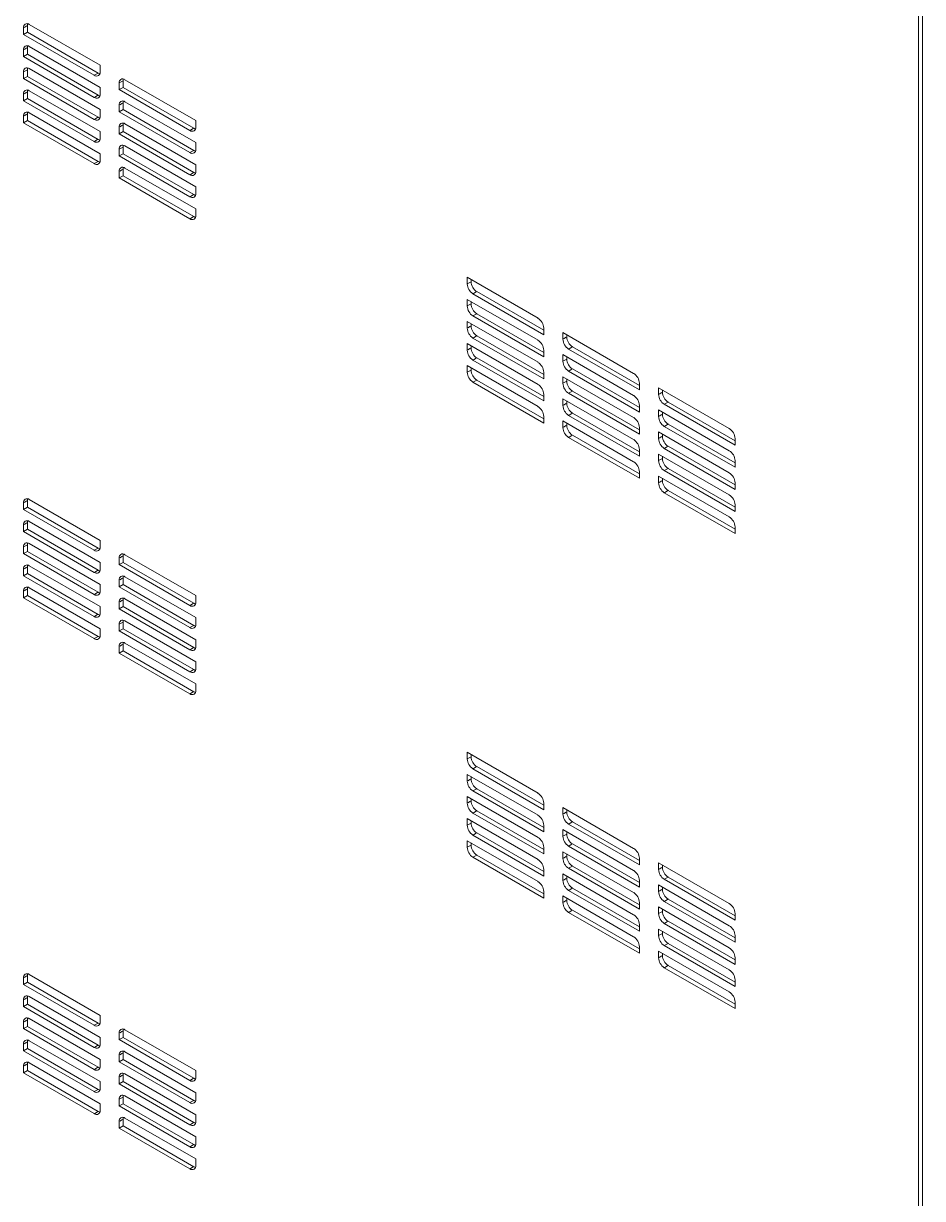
# Model space of a CAD drawing. Header units: millimetres. Extents: x 3075 to 6077, y 2718 to 5018.
# Drawn here: x 5745.1 to 6077.4, y 3960.4 to 4394.6 of the extents above; entities that cross this region are included whole.
import ezdxf

# ---------------------------------------------------------------- set-up
doc = ezdxf.new("R2010")
doc.units = ezdxf.units.MM

msp = doc.modelspace()

# ---------------------------------------------------------------- linework, layer by layer
at = {"color": 7, "linetype": 'Continuous', "lineweight": 15}
for p, q in [((6077.4, 4651.23), (6077.4, 3693.42)), ((6075.98, 4650.41), (6075.98, 3692.61)), ((5745.14, 4393.06), (5745.14, 4390.61)), ((5746.55, 4391.42), (5745.14, 4390.61)), ((5745.14, 4390.61), (5771.3, 4375.5)), ((5746.55, 4393.87), (5746.55, 4391.42)), ((5746.55, 4391.42), (5772.72, 4376.32)), ((5773.42, 4379.18), (5747.26, 4394.28)), ((5773.42, 4371.01), (5747.26, 4386.12)), ((5745.14, 4384.89), (5745.14, 4382.44)), ((5746.55, 4383.26), (5745.14, 4382.44)), ((5745.14, 4382.44), (5771.3, 4367.34)), ((5746.55, 4385.71), (5746.55, 4383.26)), ((5746.55, 4383.26), (5772.72, 4368.16)), ((5746.55, 4377.54), (5746.55, 4375.09)), ((5773.42, 4362.85), (5747.26, 4377.95)), ((5773.42, 4376.73), (5773.42, 4379.18)), ((5745.14, 4376.73), (5745.14, 4374.28)), ((5746.55, 4375.09), (5745.14, 4374.28)), ((5745.14, 4374.28), (5771.3, 4359.17)), ((5746.55, 4375.09), (5772.72, 4359.99)), ((5781.91, 4373.46), (5781.91, 4371.01)), ((5808.78, 4358.77), (5782.62, 4373.87)), ((5746.55, 4369.38), (5746.55, 4366.93)), ((5773.42, 4354.68), (5747.26, 4369.79)), ((5773.42, 4368.56), (5773.42, 4371.01)), ((5780.49, 4372.65), (5780.49, 4370.2)), ((5781.91, 4371.01), (5780.49, 4370.2)), ((5780.49, 4370.2), (5806.66, 4355.09)), ((5781.91, 4371.01), (5808.07, 4355.91)), ((5745.14, 4368.56), (5745.14, 4366.11)), ((5746.55, 4366.93), (5745.14, 4366.11)), ((5745.14, 4366.11), (5771.3, 4351.01)), ((5746.55, 4366.93), (5772.72, 4351.82)), ((5780.49, 4364.48), (5780.49, 4362.03)), ((5781.91, 4365.3), (5781.91, 4362.85)), ((5808.78, 4350.6), (5782.62, 4365.71)), ((5745.14, 4360.4), (5745.14, 4357.95)), ((5746.55, 4361.21), (5746.55, 4358.76)), ((5773.42, 4346.52), (5747.26, 4361.62)), ((5773.42, 4360.4), (5773.42, 4362.85)), ((5781.91, 4362.85), (5780.49, 4362.03)), ((5780.49, 4362.03), (5806.66, 4346.93)), ((5781.91, 4362.85), (5808.07, 4347.75)), ((5746.55, 4358.76), (5745.14, 4357.95)), ((5745.14, 4357.95), (5771.3, 4342.84)), ((5746.55, 4358.76), (5772.72, 4343.66)), ((5780.49, 4356.32), (5780.49, 4353.87)), ((5781.91, 4357.13), (5781.91, 4354.68)), ((5808.78, 4342.44), (5782.62, 4357.54)), ((5808.78, 4356.32), (5808.78, 4358.77)), ((5773.42, 4352.23), (5773.42, 4354.68)), ((5781.91, 4354.68), (5780.49, 4353.87)), ((5780.49, 4353.87), (5806.66, 4338.76)), ((5781.91, 4354.68), (5808.07, 4339.58)), ((5780.49, 4348.15), (5780.49, 4345.7)), ((5781.91, 4348.97), (5781.91, 4346.52)), ((5808.78, 4334.27), (5782.62, 4349.38)), ((5808.78, 4348.15), (5808.78, 4350.6)), ((5773.42, 4344.07), (5773.42, 4346.52)), ((5781.91, 4346.52), (5780.49, 4345.7)), ((5780.49, 4345.7), (5806.66, 4330.6)), ((5781.91, 4346.52), (5808.07, 4331.41)), ((5780.49, 4339.99), (5780.49, 4337.54)), ((5781.91, 4338.35), (5780.49, 4337.54)), ((5781.91, 4340.8), (5781.91, 4338.35)), ((5781.91, 4338.35), (5808.07, 4323.25)), ((5808.78, 4326.11), (5782.62, 4341.21)), ((5808.78, 4339.99), (5808.78, 4342.44)), ((5780.49, 4337.54), (5806.66, 4322.43)), ((5808.78, 4331.82), (5808.78, 4334.27)), ((5808.78, 4323.66), (5808.78, 4326.11)), ((5909.12, 4300.84), (5909.12, 4298.39)), ((5935.29, 4285.74), (5909.12, 4300.84)), ((5910.54, 4300.02), (5910.54, 4299.21)), ((5912.66, 4295.53), (5937.41, 4281.25)), ((5909.12, 4292.68), (5909.12, 4290.23)), ((5935.29, 4277.57), (5909.12, 4292.68)), ((5910.54, 4291.86), (5910.54, 4291.04)), ((5911.25, 4294.72), (5937.41, 4279.61)), ((5911.25, 4286.55), (5937.41, 4271.45)), ((5912.66, 4287.37), (5937.41, 4273.08)), ((5909.12, 4284.51), (5909.12, 4282.06)), ((5935.29, 4269.41), (5909.12, 4284.51)), ((5910.54, 4283.69), (5910.54, 4282.88)), ((5937.41, 4279.61), (5937.41, 4282.06)), ((5911.25, 4278.39), (5937.41, 4263.28)), ((5912.66, 4279.2), (5937.41, 4264.92)), ((5944.48, 4280.43), (5944.48, 4277.98)), ((5970.64, 4265.33), (5944.48, 4280.43)), ((5945.89, 4279.61), (5945.89, 4278.8)), ((5909.12, 4276.34), (5909.12, 4273.89)), ((5935.29, 4261.24), (5909.12, 4276.34)), ((5910.54, 4275.53), (5910.54, 4274.71)), ((5937.41, 4271.45), (5937.41, 4273.9)), ((5946.6, 4274.31), (5972.76, 4259.2)), ((5948.01, 4275.12), (5972.76, 4260.84)), ((5911.25, 4270.22), (5937.41, 4255.12)), ((5912.66, 4271.04), (5937.41, 4256.75)), ((5944.48, 4272.27), (5944.48, 4269.82)), ((5970.64, 4257.16), (5944.48, 4272.27)), ((5945.89, 4271.45), (5945.89, 4270.63)), ((5909.12, 4268.18), (5909.12, 4265.73)), ((5935.29, 4253.08), (5909.12, 4268.18)), ((5910.54, 4267.36), (5910.54, 4266.55)), ((5937.41, 4263.28), (5937.41, 4265.73)), ((5946.6, 4266.14), (5972.76, 4251.04)), ((5948.01, 4266.96), (5972.76, 4252.67)), ((5911.25, 4262.06), (5937.41, 4246.95)), ((5912.66, 4262.87), (5937.41, 4248.58)), ((5944.48, 4264.1), (5944.48, 4261.65)), ((5970.64, 4249), (5944.48, 4264.1)), ((5945.89, 4263.28), (5945.89, 4262.47)), ((5972.76, 4259.2), (5972.76, 4261.65)), ((5937.41, 4255.12), (5937.41, 4257.57)), ((5944.48, 4255.93), (5944.48, 4253.48)), ((5970.64, 4240.83), (5944.48, 4255.93)), ((5946.6, 4257.98), (5972.76, 4242.87)), ((5948.01, 4258.79), (5972.76, 4244.51)), ((5979.83, 4260.02), (5979.83, 4257.57)), ((6006, 4244.92), (5979.83, 4260.02)), ((5981.25, 4259.2), (5981.25, 4258.39)), ((5945.89, 4255.12), (5945.89, 4254.3)), ((5972.76, 4251.04), (5972.76, 4253.49)), ((5979.83, 4251.85), (5979.83, 4249.41)), ((6006, 4236.75), (5979.83, 4251.85)), ((5981.96, 4253.9), (6008.12, 4238.79)), ((5983.37, 4254.71), (6008.12, 4240.43)), ((5937.41, 4246.95), (5937.41, 4249.4)), ((5944.48, 4247.77), (5944.48, 4245.32)), ((5970.64, 4232.67), (5944.48, 4247.77)), ((5946.6, 4249.81), (5972.76, 4234.71)), ((5948.01, 4250.63), (5972.76, 4236.34)), ((5981.25, 4251.04), (5981.25, 4250.22)), ((5945.89, 4246.95), (5945.89, 4246.14)), ((5972.76, 4242.87), (5972.76, 4245.32)), ((5979.83, 4243.69), (5979.83, 4241.24)), ((6006, 4228.59), (5979.83, 4243.69)), ((5981.25, 4242.87), (5981.25, 4242.06)), ((5981.96, 4245.73), (6008.12, 4230.63)), ((5983.37, 4246.55), (6008.12, 4232.26)), ((5946.6, 4241.65), (5972.76, 4226.54)), ((5948.01, 4242.46), (5972.76, 4228.17)), ((5983.37, 4238.38), (6008.12, 4224.09)), ((6008.12, 4238.79), (6008.12, 4241.24)), ((5972.76, 4234.71), (5972.76, 4237.16)), ((5979.83, 4235.52), (5979.83, 4233.07)), ((6006, 4220.42), (5979.83, 4235.52)), ((5981.25, 4234.71), (5981.25, 4233.89)), ((5981.96, 4237.57), (6008.12, 4222.46)), ((5983.37, 4230.22), (6008.12, 4215.93)), ((6008.12, 4230.63), (6008.12, 4233.08)), ((5972.76, 4226.54), (5972.76, 4228.99)), ((5979.83, 4227.36), (5979.83, 4224.91)), ((6006, 4212.26), (5979.83, 4227.36)), ((5981.25, 4226.54), (5981.25, 4225.73)), ((5981.96, 4229.4), (6008.12, 4214.3)), ((5981.96, 4221.23), (6008.12, 4206.13)), ((5983.37, 4222.05), (6008.12, 4207.76)), ((6008.12, 4222.46), (6008.12, 4224.91)), ((5745.14, 4217.5), (5745.14, 4215.05)), ((5746.55, 4218.32), (5746.55, 4215.87)), ((5773.42, 4203.62), (5747.26, 4218.73)), ((6008.12, 4214.3), (6008.12, 4216.75)), ((5746.55, 4215.87), (5745.14, 4215.05)), ((5745.14, 4215.05), (5771.3, 4199.95)), ((5746.55, 4215.87), (5772.72, 4200.76)), ((5745.14, 4209.34), (5745.14, 4206.89)), ((5746.55, 4210.15), (5746.55, 4207.7)), ((5773.42, 4195.46), (5747.26, 4210.56)), ((6008.12, 4206.13), (6008.12, 4208.58)), ((5746.55, 4207.7), (5745.14, 4206.89)), ((5745.14, 4206.89), (5771.3, 4191.78)), ((5746.55, 4207.7), (5772.72, 4192.6)), ((5773.42, 4201.17), (5773.42, 4203.62)), ((5745.14, 4201.17), (5745.14, 4198.72)), ((5746.55, 4199.54), (5745.14, 4198.72)), ((5746.55, 4201.99), (5746.55, 4199.54)), ((5746.55, 4199.54), (5772.72, 4184.43)), ((5773.42, 4187.29), (5747.26, 4202.4)), ((5745.14, 4198.72), (5771.3, 4183.62)), ((5773.42, 4193.01), (5773.42, 4195.46)), ((5780.49, 4197.09), (5780.49, 4194.64)), ((5781.91, 4195.46), (5780.49, 4194.64)), ((5781.91, 4197.91), (5781.91, 4195.46)), ((5781.91, 4195.46), (5808.07, 4180.35)), ((5808.78, 4183.21), (5782.62, 4198.32)), ((5745.14, 4193), (5745.14, 4190.56)), ((5746.55, 4191.37), (5745.14, 4190.56)), ((5746.55, 4193.82), (5746.55, 4191.37)), ((5746.55, 4191.37), (5772.72, 4176.27)), ((5773.42, 4179.13), (5747.26, 4194.23)), ((5780.49, 4194.64), (5806.66, 4179.54)), ((5745.14, 4190.56), (5771.3, 4175.45)), ((5773.42, 4184.84), (5773.42, 4187.29)), ((5780.49, 4188.93), (5780.49, 4186.48)), ((5781.91, 4187.29), (5780.49, 4186.48)), ((5780.49, 4186.48), (5806.66, 4171.37)), ((5781.91, 4189.74), (5781.91, 4187.29)), ((5781.91, 4187.29), (5808.07, 4172.19)), ((5808.78, 4175.05), (5782.62, 4190.15)), ((5745.14, 4184.84), (5745.14, 4182.39)), ((5746.55, 4183.21), (5745.14, 4182.39)), ((5745.14, 4182.39), (5771.3, 4167.29)), ((5746.55, 4185.66), (5746.55, 4183.21)), ((5746.55, 4183.21), (5772.72, 4168.1)), ((5773.42, 4170.96), (5747.26, 4186.06)), ((5808.78, 4166.88), (5782.62, 4181.99)), ((5808.78, 4180.76), (5808.78, 4183.21)), ((5773.42, 4176.68), (5773.42, 4179.13)), ((5780.49, 4180.76), (5780.49, 4178.31)), ((5781.91, 4179.13), (5780.49, 4178.31)), ((5780.49, 4178.31), (5806.66, 4163.21)), ((5781.91, 4181.58), (5781.91, 4179.13)), ((5781.91, 4179.13), (5808.07, 4164.02)), ((5781.91, 4173.41), (5781.91, 4170.96)), ((5808.78, 4158.72), (5782.62, 4173.82)), ((5808.78, 4172.6), (5808.78, 4175.05)), ((5773.42, 4168.51), (5773.42, 4170.96)), ((5780.49, 4172.59), (5780.49, 4170.15)), ((5781.91, 4170.96), (5780.49, 4170.15)), ((5780.49, 4170.15), (5806.66, 4155.04)), ((5781.91, 4170.96), (5808.07, 4155.86)), ((5781.91, 4165.25), (5781.91, 4162.8)), ((5808.78, 4150.55), (5782.62, 4165.65)), ((5808.78, 4164.43), (5808.78, 4166.88)), ((5780.49, 4164.43), (5780.49, 4161.98)), ((5781.91, 4162.8), (5780.49, 4161.98)), ((5780.49, 4161.98), (5806.66, 4146.88)), ((5781.91, 4162.8), (5808.07, 4147.69)), ((5808.78, 4156.27), (5808.78, 4158.72)), ((5808.78, 4148.1), (5808.78, 4150.55)), ((5909.12, 4125.28), (5909.12, 4122.83)), ((5935.29, 4110.18), (5909.12, 4125.28)), ((5910.54, 4124.47), (5910.54, 4123.65)), ((5909.12, 4117.12), (5909.12, 4114.67)), ((5935.29, 4102.02), (5909.12, 4117.12)), ((5911.25, 4119.16), (5937.41, 4104.06)), ((5912.66, 4119.98), (5937.41, 4105.69)), ((5910.54, 4116.3), (5910.54, 4115.49)), ((5909.12, 4108.95), (5909.12, 4106.5)), ((5935.29, 4093.85), (5909.12, 4108.95)), ((5910.54, 4108.14), (5910.54, 4107.32)), ((5911.25, 4111), (5937.41, 4095.89)), ((5912.66, 4111.81), (5937.41, 4097.52)), ((5937.41, 4104.06), (5937.41, 4106.51)), ((5944.48, 4104.87), (5944.48, 4102.42)), ((5970.64, 4089.77), (5944.48, 4104.87)), ((5945.89, 4104.06), (5945.89, 4103.24)), ((5909.12, 4100.79), (5909.12, 4098.34)), ((5935.29, 4085.68), (5909.12, 4100.79)), ((5910.54, 4099.97), (5910.54, 4099.15)), ((5911.25, 4102.83), (5937.41, 4087.73)), ((5912.66, 4103.65), (5937.41, 4089.36)), ((5948.01, 4099.57), (5972.76, 4085.28)), ((5912.66, 4095.48), (5937.41, 4081.19)), ((5937.41, 4095.89), (5937.41, 4098.34)), ((5944.48, 4096.71), (5944.48, 4094.26)), ((5970.64, 4081.61), (5944.48, 4096.71)), ((5945.89, 4095.89), (5945.89, 4095.08)), ((5946.6, 4098.75), (5972.76, 4083.65)), ((5909.12, 4092.62), (5909.12, 4090.17)), ((5935.29, 4077.52), (5909.12, 4092.62)), ((5910.54, 4091.81), (5910.54, 4090.99)), ((5911.25, 4094.66), (5937.41, 4079.56)), ((5948.01, 4091.4), (5972.76, 4077.11)), ((5911.25, 4086.5), (5937.41, 4071.4)), ((5912.66, 4087.32), (5937.41, 4073.03)), ((5937.41, 4087.73), (5937.41, 4090.18)), ((5944.48, 4088.54), (5944.48, 4086.09)), ((5970.64, 4073.44), (5944.48, 4088.54)), ((5945.89, 4087.73), (5945.89, 4086.91)), ((5946.6, 4090.58), (5972.76, 4075.48)), ((5937.41, 4079.56), (5937.41, 4082.01)), ((5946.6, 4082.42), (5972.76, 4067.32)), ((5948.01, 4083.24), (5972.76, 4068.95)), ((5972.76, 4083.65), (5972.76, 4086.1)), ((5979.83, 4084.46), (5979.83, 4082.01)), ((6006, 4069.36), (5979.83, 4084.46)), ((5981.25, 4083.65), (5981.25, 4082.83)), ((5944.48, 4080.38), (5944.48, 4077.93)), ((5970.64, 4065.27), (5944.48, 4080.38)), ((5945.89, 4079.56), (5945.89, 4078.74)), ((5972.76, 4075.48), (5972.76, 4077.93)), ((5981.96, 4078.34), (6008.12, 4063.24)), ((5983.37, 4079.16), (6008.12, 4064.87)), ((5937.41, 4071.4), (5937.41, 4073.85)), ((5946.6, 4074.25), (5972.76, 4059.15)), ((5948.01, 4075.07), (5972.76, 4060.78)), ((5979.83, 4076.3), (5979.83, 4073.85)), ((6006, 4061.2), (5979.83, 4076.3)), ((5981.25, 4075.48), (5981.25, 4074.67)), ((5944.48, 4072.21), (5944.48, 4069.76)), ((5970.64, 4057.11), (5944.48, 4072.21)), ((5945.89, 4071.4), (5945.89, 4070.58)), ((5972.76, 4067.32), (5972.76, 4069.77)), ((5981.96, 4070.17), (6008.12, 4055.07)), ((5983.37, 4070.99), (6008.12, 4056.7)), ((5946.6, 4066.09), (5972.76, 4050.99)), ((5948.01, 4066.91), (5972.76, 4052.62)), ((5979.83, 4068.13), (5979.83, 4065.68)), ((6006, 4053.03), (5979.83, 4068.13)), ((5981.25, 4067.32), (5981.25, 4066.5)), ((6008.12, 4063.24), (6008.12, 4065.69)), ((5972.76, 4059.15), (5972.76, 4061.6)), ((5981.96, 4062.01), (6008.12, 4046.91)), ((5983.37, 4062.83), (6008.12, 4048.54)), ((5979.83, 4059.97), (5979.83, 4057.52)), ((6006, 4044.86), (5979.83, 4059.97)), ((5981.25, 4059.15), (5981.25, 4058.33)), ((6008.12, 4055.07), (6008.12, 4057.52)), ((5972.76, 4050.99), (5972.76, 4053.43)), ((5979.83, 4051.8), (5979.83, 4049.35)), ((6006, 4036.7), (5979.83, 4051.8)), ((5981.96, 4053.84), (6008.12, 4038.74)), ((5983.37, 4054.66), (6008.12, 4040.37)), ((5981.25, 4050.99), (5981.25, 4050.17)), ((6008.12, 4046.91), (6008.12, 4049.36)), ((5773.42, 4028.07), (5747.26, 4043.17)), ((5981.96, 4045.68), (6008.12, 4030.57)), ((5983.37, 4046.49), (6008.12, 4032.21)), ((5745.14, 4041.94), (5745.14, 4039.5)), ((5746.55, 4040.31), (5745.14, 4039.5)), ((5745.14, 4039.5), (5771.3, 4024.39)), ((5746.55, 4042.76), (5746.55, 4040.31)), ((5746.55, 4040.31), (5772.72, 4025.21)), ((6008.12, 4038.74), (6008.12, 4041.19)), ((5746.55, 4034.6), (5746.55, 4032.15)), ((5773.42, 4019.9), (5747.26, 4035)), ((5745.14, 4033.78), (5745.14, 4031.33)), ((5746.55, 4032.15), (5745.14, 4031.33)), ((5745.14, 4031.33), (5771.3, 4016.23)), ((5746.55, 4032.15), (5772.72, 4017.04)), ((6008.12, 4030.57), (6008.12, 4033.02)), ((5745.14, 4025.61), (5745.14, 4023.16)), ((5746.55, 4026.43), (5746.55, 4023.98)), ((5773.42, 4011.74), (5747.26, 4026.84)), ((5773.42, 4025.62), (5773.42, 4028.07)), ((5746.55, 4023.98), (5745.14, 4023.16)), ((5745.14, 4023.16), (5771.3, 4008.06)), ((5746.55, 4023.98), (5772.72, 4008.88)), ((5780.49, 4021.53), (5780.49, 4019.09)), ((5781.91, 4022.35), (5781.91, 4019.9)), ((5808.78, 4007.66), (5782.62, 4022.76)), ((5745.14, 4017.45), (5745.14, 4015)), ((5746.55, 4018.27), (5746.55, 4015.82)), ((5773.42, 4003.57), (5747.26, 4018.67)), ((5773.42, 4017.45), (5773.42, 4019.9)), ((5781.91, 4019.9), (5780.49, 4019.09)), ((5780.49, 4019.09), (5806.66, 4003.98)), ((5781.91, 4019.9), (5808.07, 4004.8)), ((5746.55, 4015.82), (5745.14, 4015)), ((5745.14, 4015), (5771.3, 3999.9)), ((5746.55, 4015.82), (5772.72, 4000.71)), ((5780.49, 4013.37), (5780.49, 4010.92)), ((5781.91, 4014.19), (5781.91, 4011.74)), ((5808.78, 3999.49), (5782.62, 4014.59)), ((5745.14, 4009.28), (5745.14, 4006.83)), ((5746.55, 4010.1), (5746.55, 4007.65)), ((5773.42, 3995.4), (5747.26, 4010.51)), ((5773.42, 4009.29), (5773.42, 4011.74)), ((5781.91, 4011.74), (5780.49, 4010.92)), ((5780.49, 4010.92), (5806.66, 3995.82)), ((5781.91, 4011.74), (5808.07, 3996.63)), ((5746.55, 4007.65), (5745.14, 4006.83)), ((5745.14, 4006.83), (5771.3, 3991.73)), ((5746.55, 4007.65), (5772.72, 3992.55)), ((5780.49, 4005.2), (5780.49, 4002.75)), ((5781.91, 4006.02), (5781.91, 4003.57)), ((5808.78, 3991.33), (5782.62, 4006.43)), ((5808.78, 4005.21), (5808.78, 4007.66)), ((5773.42, 4001.12), (5773.42, 4003.57)), ((5781.91, 4003.57), (5780.49, 4002.75)), ((5780.49, 4002.75), (5806.66, 3987.65)), ((5781.91, 4003.57), (5808.07, 3988.47)), ((5773.42, 3992.96), (5773.42, 3995.4)), ((5780.49, 3997.04), (5780.49, 3994.59)), ((5781.91, 3995.41), (5780.49, 3994.59)), ((5781.91, 3997.85), (5781.91, 3995.41)), ((5781.91, 3995.41), (5808.07, 3980.3)), ((5808.78, 3983.16), (5782.62, 3998.26)), ((5808.78, 3997.04), (5808.78, 3999.49)), ((5780.49, 3994.59), (5806.66, 3979.49)), ((5808.78, 3988.88), (5808.78, 3991.33)), ((5780.49, 3988.87), (5780.49, 3986.42)), ((5781.91, 3987.24), (5780.49, 3986.42)), ((5781.91, 3989.69), (5781.91, 3987.24)), ((5781.91, 3987.24), (5808.07, 3972.14)), ((5808.78, 3974.99), (5782.62, 3990.1)), ((5780.49, 3986.42), (5806.66, 3971.32)), ((5808.78, 3980.71), (5808.78, 3983.16)), ((5808.78, 3972.54), (5808.78, 3974.99))]:
    msp.add_line(p, q, dxfattribs=at)
at = {"color": 8, "linetype": 'Continuous', "lineweight": 15}
for p, q in [((5746.34, 4393.75), (5745.35, 4393.18)), ((5746.34, 4385.59), (5745.35, 4385.01)), ((5746.34, 4377.42), (5745.35, 4376.85)), ((5771.51, 4375.63), (5772.51, 4376.2)), ((5781.7, 4373.34), (5780.7, 4372.77)), ((5746.34, 4369.26), (5745.35, 4368.68)), ((5771.51, 4367.46), (5772.51, 4368.03)), ((5781.7, 4365.18), (5780.7, 4364.6)), ((5746.34, 4361.09), (5745.35, 4360.52)), ((5771.51, 4359.29), (5772.51, 4359.87)), ((5781.7, 4357.01), (5780.7, 4356.44)), ((5806.87, 4355.21), (5807.86, 4355.79)), ((5771.51, 4351.13), (5772.51, 4351.7)), ((5781.7, 4348.85), (5780.7, 4348.27)), ((5806.87, 4347.05), (5807.86, 4347.62)), ((5771.51, 4342.96), (5772.51, 4343.54)), ((5781.7, 4340.68), (5780.7, 4340.11)), ((5806.87, 4338.88), (5807.86, 4339.46)), ((5806.87, 4330.72), (5807.86, 4331.29)), ((5806.87, 4322.55), (5807.86, 4323.13)), ((5910.33, 4299.09), (5909.33, 4298.51)), ((5912.45, 4295.41), (5911.45, 4294.84)), ((5910.33, 4290.92), (5909.33, 4290.35)), ((5912.45, 4287.25), (5911.45, 4286.67)), ((5910.33, 4282.76), (5909.33, 4282.18)), ((5912.45, 4279.08), (5911.45, 4278.51)), ((5945.68, 4278.68), (5944.69, 4278.1)), ((5910.33, 4274.59), (5909.33, 4274.02)), ((5947.81, 4275), (5946.81, 4274.43)), ((5912.45, 4270.92), (5911.45, 4270.34)), ((5945.68, 4270.51), (5944.69, 4269.94)), ((5910.33, 4266.42), (5909.33, 4265.85)), ((5947.81, 4266.84), (5946.81, 4266.26)), ((5912.45, 4262.75), (5911.45, 4262.18)), ((5945.68, 4262.35), (5944.69, 4261.77)), ((5947.81, 4258.67), (5946.81, 4258.1)), ((5981.04, 4258.27), (5980.04, 4257.69)), ((5945.68, 4254.18), (5944.69, 4253.61)), ((5983.16, 4254.59), (5982.17, 4254.02)), ((5947.81, 4250.51), (5946.81, 4249.93)), ((5981.04, 4250.1), (5980.04, 4249.53)), ((5945.68, 4246.01), (5944.69, 4245.44)), ((5983.16, 4246.43), (5982.17, 4245.85)), ((5947.81, 4242.34), (5946.81, 4241.77)), ((5981.04, 4241.94), (5980.04, 4241.36)), ((5983.16, 4238.26), (5982.17, 4237.69)), ((5981.04, 4233.77), (5980.04, 4233.2)), ((5983.16, 4230.1), (5982.17, 4229.52)), ((5981.04, 4225.6), (5980.04, 4225.03)), ((5983.16, 4221.93), (5982.17, 4221.36)), ((5746.34, 4218.2), (5745.35, 4217.62)), ((5746.34, 4210.03), (5745.35, 4209.46)), ((5746.34, 4201.87), (5745.35, 4201.29)), ((5771.51, 4200.07), (5772.51, 4200.64)), ((5781.7, 4197.79), (5780.7, 4197.21)), ((5746.34, 4193.7), (5745.35, 4193.13)), ((5771.51, 4191.9), (5772.51, 4192.48)), ((5781.7, 4189.62), (5780.7, 4189.05)), ((5746.34, 4185.54), (5745.35, 4184.96)), ((5771.51, 4183.74), (5772.51, 4184.31)), ((5781.7, 4181.46), (5780.7, 4180.88)), ((5806.87, 4179.66), (5807.86, 4180.23)), ((5771.51, 4175.57), (5772.51, 4176.15)), ((5781.7, 4173.29), (5780.7, 4172.72)), ((5806.87, 4171.49), (5807.86, 4172.07)), ((5771.51, 4167.41), (5772.51, 4167.98)), ((5781.7, 4165.12), (5780.7, 4164.55)), ((5806.87, 4163.33), (5807.86, 4163.9)), ((5806.87, 4155.16), (5807.86, 4155.74)), ((5806.87, 4147), (5807.86, 4147.57)), ((5910.33, 4123.53), (5909.33, 4122.96)), ((5912.45, 4119.86), (5911.45, 4119.28)), ((5910.33, 4115.36), (5909.33, 4114.79)), ((5912.45, 4111.69), (5911.45, 4111.12)), ((5910.33, 4107.2), (5909.33, 4106.62)), ((5912.45, 4103.53), (5911.45, 4102.95)), ((5945.68, 4103.12), (5944.69, 4102.55)), ((5947.81, 4099.45), (5946.81, 4098.87)), ((5910.33, 4099.03), (5909.33, 4098.46)), ((5912.45, 4095.36), (5911.45, 4094.79)), ((5910.33, 4090.87), (5909.33, 4090.29)), ((5945.68, 4094.95), (5944.69, 4094.38)), ((5947.81, 4091.28), (5946.81, 4090.71)), ((5912.45, 4087.19), (5911.45, 4086.62)), ((5945.68, 4086.79), (5944.69, 4086.21)), ((5947.81, 4083.12), (5946.81, 4082.54)), ((5981.04, 4082.71), (5980.04, 4082.14)), ((5945.68, 4078.62), (5944.69, 4078.05)), ((5983.16, 4079.04), (5982.17, 4078.46)), ((5947.81, 4074.95), (5946.81, 4074.38)), ((5981.04, 4074.54), (5980.04, 4073.97)), ((5945.68, 4070.46), (5944.69, 4069.88)), ((5983.16, 4070.87), (5982.17, 4070.3)), ((5947.81, 4066.78), (5946.81, 4066.21)), ((5981.04, 4066.38), (5980.04, 4065.8)), ((5983.16, 4062.7), (5982.17, 4062.13)), ((5981.04, 4058.21), (5980.04, 4057.64)), ((5983.16, 4054.54), (5982.17, 4053.96)), ((5981.04, 4050.05), (5980.04, 4049.47)), ((5983.16, 4046.37), (5982.17, 4045.8)), ((5746.34, 4042.64), (5745.35, 4042.07)), ((5746.34, 4034.48), (5745.35, 4033.9)), ((5746.34, 4026.31), (5745.35, 4025.73)), ((5771.51, 4024.51), (5772.51, 4025.09)), ((5781.7, 4022.23), (5780.7, 4021.66)), ((5746.34, 4018.14), (5745.35, 4017.57)), ((5771.51, 4016.35), (5772.51, 4016.92)), ((5781.7, 4014.06), (5780.7, 4013.49)), ((5746.34, 4009.98), (5745.35, 4009.4)), ((5771.51, 4008.18), (5772.51, 4008.76)), ((5781.7, 4005.9), (5780.7, 4005.32)), ((5806.87, 4004.1), (5807.86, 4004.68)), ((5771.51, 4000.02), (5772.51, 4000.59)), ((5781.7, 3997.73), (5780.7, 3997.16)), ((5806.87, 3995.94), (5807.86, 3996.51)), ((5771.51, 3991.85), (5772.51, 3992.43)), ((5781.7, 3989.57), (5780.7, 3988.99)), ((5806.87, 3987.77), (5807.86, 3988.35)), ((5806.87, 3979.61), (5807.86, 3980.18)), ((5806.87, 3971.44), (5807.86, 3972.02))]:
    msp.add_line(p, q, dxfattribs=at)
at = {"color": 7, "linetype": 'Continuous', "lineweight": 15, "flags": 128}
for points in [[(5746.64, 4394.53), (5746.59, 4394.33), (5746.55, 4393.87)], [(5746.64, 4386.37), (5746.59, 4386.16), (5746.55, 4385.71)], [(5746.64, 4378.2), (5746.59, 4378), (5746.55, 4377.54)], [(5772.72, 4376.32), (5773.13, 4376.13), (5773.33, 4376.07)], [(5782, 4374.12), (5781.95, 4373.92), (5781.91, 4373.46)], [(5746.64, 4370.04), (5746.59, 4369.83), (5746.55, 4369.38)], [(5772.72, 4368.16), (5773.13, 4367.96), (5773.33, 4367.91)], [(5782, 4365.96), (5781.95, 4365.75), (5781.91, 4365.3)], [(5746.64, 4361.87), (5746.59, 4361.67), (5746.55, 4361.21)], [(5772.72, 4359.99), (5773.13, 4359.8), (5773.33, 4359.74)], [(5782, 4357.79), (5781.95, 4357.59), (5781.91, 4357.13)], [(5808.07, 4355.91), (5808.49, 4355.72), (5808.69, 4355.66)], [(5772.72, 4351.82), (5773.13, 4351.63), (5773.33, 4351.57)], [(5782, 4349.63), (5781.95, 4349.42), (5781.91, 4348.97)], [(5808.07, 4347.75), (5808.49, 4347.55), (5808.69, 4347.5)], [(5772.72, 4343.66), (5773.13, 4343.47), (5773.33, 4343.41)], [(5782, 4341.46), (5781.95, 4341.26), (5781.91, 4340.8)], [(5808.07, 4339.58), (5808.49, 4339.39), (5808.69, 4339.33)], [(5808.07, 4331.41), (5808.49, 4331.22), (5808.69, 4331.16)], [(5808.07, 4323.25), (5808.49, 4323.06), (5808.69, 4323)], [(5746.64, 4218.98), (5746.59, 4218.77), (5746.55, 4218.32)], [(5746.64, 4210.81), (5746.59, 4210.61), (5746.55, 4210.15)], [(5746.64, 4202.65), (5746.59, 4202.44), (5746.55, 4201.99)], [(5772.72, 4200.76), (5773.13, 4200.57), (5773.33, 4200.51)], [(5782, 4198.57), (5781.95, 4198.36), (5781.91, 4197.91)], [(5746.64, 4194.48), (5746.59, 4194.28), (5746.55, 4193.82)], [(5772.72, 4192.6), (5773.13, 4192.41), (5773.33, 4192.35)], [(5746.64, 4186.31), (5746.59, 4186.11), (5746.55, 4185.66)], [(5782, 4190.4), (5781.95, 4190.2), (5781.91, 4189.74)], [(5772.72, 4184.43), (5773.13, 4184.24), (5773.33, 4184.18)], [(5782, 4182.24), (5781.95, 4182.03), (5781.91, 4181.58)], [(5808.07, 4180.35), (5808.49, 4180.16), (5808.69, 4180.1)], [(5772.72, 4176.27), (5773.13, 4176.08), (5773.33, 4176.02)], [(5782, 4174.07), (5781.95, 4173.87), (5781.91, 4173.41)], [(5808.07, 4172.19), (5808.49, 4172), (5808.69, 4171.94)], [(5772.72, 4168.1), (5773.13, 4167.91), (5773.33, 4167.85)], [(5782, 4165.9), (5781.95, 4165.7), (5781.91, 4165.25)], [(5808.07, 4164.02), (5808.49, 4163.83), (5808.69, 4163.77)], [(5808.07, 4155.86), (5808.49, 4155.67), (5808.69, 4155.61)], [(5808.07, 4147.69), (5808.49, 4147.5), (5808.69, 4147.44)], [(5746.64, 4043.42), (5746.59, 4043.22), (5746.55, 4042.76)], [(5746.64, 4035.25), (5746.59, 4035.05), (5746.55, 4034.6)], [(5746.64, 4027.09), (5746.59, 4026.88), (5746.55, 4026.43)], [(5772.72, 4025.21), (5773.13, 4025.02), (5773.33, 4024.96)], [(5782, 4023.01), (5781.95, 4022.81), (5781.91, 4022.35)], [(5746.64, 4018.92), (5746.59, 4018.72), (5746.55, 4018.27)], [(5772.72, 4017.04), (5773.13, 4016.85), (5773.33, 4016.79)], [(5782, 4014.84), (5781.95, 4014.64), (5781.91, 4014.19)], [(5746.64, 4010.76), (5746.59, 4010.55), (5746.55, 4010.1)], [(5772.72, 4008.88), (5773.13, 4008.69), (5773.33, 4008.63)], [(5782, 4006.68), (5781.95, 4006.47), (5781.91, 4006.02)], [(5808.07, 4004.8), (5808.49, 4004.61), (5808.69, 4004.55)], [(5772.72, 4000.71), (5773.13, 4000.52), (5773.33, 4000.46)], [(5782, 3998.51), (5781.95, 3998.31), (5781.91, 3997.85)], [(5808.07, 3996.63), (5808.49, 3996.44), (5808.69, 3996.38)], [(5772.72, 3992.55), (5773.13, 3992.35), (5773.33, 3992.3)], [(5782, 3990.35), (5781.95, 3990.14), (5781.91, 3989.69)], [(5808.07, 3988.47), (5808.49, 3988.28), (5808.69, 3988.22)], [(5808.07, 3980.3), (5808.49, 3980.11), (5808.69, 3980.05)], [(5808.07, 3972.14), (5808.49, 3971.94), (5808.69, 3971.89)]]:
    msp.add_lwpolyline(points, dxfattribs=at)
at = {"color": 7, "linetype": 'Continuous', "lineweight": 15}
for centre, radius, start, end in [((5746.43, 4393.27), 1.31, 50.7967, 189.214), ((5746.43, 4385.1), 1.31, 50.7967, 189.214), ((5746.43, 4376.94), 1.31, 50.7967, 189.214), ((5772.13, 4376.52), 1.31, 230.7967, 9.214), ((5781.79, 4372.86), 1.31, 50.7967, 189.214), ((5746.43, 4368.77), 1.31, 50.7967, 189.214), ((5772.13, 4368.35), 1.31, 230.7967, 9.214), ((5781.79, 4364.69), 1.31, 50.7967, 189.214), ((5746.43, 4360.61), 1.31, 50.7967, 189.214), ((5772.13, 4360.19), 1.31, 230.7967, 9.214), ((5781.79, 4356.53), 1.31, 50.7967, 189.214), ((5807.49, 4356.11), 1.31, 230.7967, 9.214), ((5772.13, 4352.02), 1.31, 230.7967, 9.214), ((5781.79, 4348.36), 1.31, 50.7967, 189.214), ((5807.49, 4347.94), 1.31, 230.7967, 9.214), ((5772.13, 4343.86), 1.31, 230.7967, 9.214), ((5781.79, 4340.2), 1.31, 50.7967, 189.214), ((5807.49, 4339.78), 1.31, 230.7967, 9.214), ((5807.49, 4331.61), 1.31, 230.7967, 9.214), ((5807.49, 4323.45), 1.31, 230.7967, 9.214), ((5915.14, 4299.42), 4.61, 182.6055, 237.3945), ((5913.73, 4298.6), 4.61, 182.6055, 237.3945), ((5915.14, 4291.25), 4.61, 182.6055, 237.3945), ((5913.73, 4290.44), 4.61, 182.6055, 237.3945), ((5913.73, 4282.27), 4.61, 182.6055, 237.3945), ((5915.14, 4283.09), 4.61, 182.6055, 237.3945), ((5932.8, 4281.85), 4.61, 2.6055, 57.3945), ((5932.8, 4273.69), 4.61, 2.6055, 57.3945), ((5949.08, 4278.19), 4.61, 182.6055, 237.3945), ((5950.5, 4279.01), 4.61, 182.6055, 237.3945), ((5913.73, 4274.1), 4.61, 182.6055, 237.3945), ((5915.14, 4274.92), 4.61, 182.6055, 237.3945), ((5932.8, 4265.52), 4.61, 2.6055, 57.3945), ((5949.08, 4270.03), 4.61, 182.6055, 237.3945), ((5950.5, 4270.84), 4.61, 182.6055, 237.3945), ((5913.73, 4265.94), 4.61, 182.6055, 237.3945), ((5915.14, 4266.76), 4.61, 182.6055, 237.3945), ((5968.16, 4261.44), 4.61, 2.6055, 57.3945), ((5932.8, 4257.36), 4.61, 2.6055, 57.3945), ((5949.08, 4261.86), 4.61, 182.6055, 237.3945), ((5950.5, 4262.68), 4.61, 182.6055, 237.3945), ((5968.16, 4253.28), 4.61, 2.6055, 57.3945), ((5984.44, 4257.78), 4.61, 182.6055, 237.3945), ((5985.85, 4258.6), 4.61, 182.6055, 237.3945), ((5932.8, 4249.19), 4.61, 2.6055, 57.3945), ((5949.08, 4253.69), 4.61, 182.6055, 237.3945), ((5950.5, 4254.51), 4.61, 182.6055, 237.3945), ((5968.16, 4245.11), 4.61, 2.6055, 57.3945), ((5984.44, 4249.61), 4.61, 182.6055, 237.3945), ((5985.85, 4250.43), 4.61, 182.6055, 237.3945), ((5949.08, 4245.53), 4.61, 182.6055, 237.3945), ((5950.5, 4246.35), 4.61, 182.6055, 237.3945), ((6003.51, 4241.03), 4.61, 2.6055, 57.3945), ((5968.16, 4236.95), 4.61, 2.6055, 57.3945), ((5984.44, 4241.45), 4.61, 182.6055, 237.3945), ((5985.85, 4242.27), 4.61, 182.6055, 237.3945), ((6003.51, 4232.87), 4.61, 2.6055, 57.3945), ((5968.16, 4228.78), 4.61, 2.6055, 57.3945), ((5984.44, 4233.28), 4.61, 182.6055, 237.3945), ((5985.85, 4234.1), 4.61, 182.6055, 237.3945), ((5985.85, 4225.94), 4.61, 182.6055, 237.3945), ((6003.51, 4224.7), 4.61, 2.6055, 57.3945), ((5984.44, 4225.12), 4.61, 182.6055, 237.3945), ((5746.43, 4217.71), 1.31, 50.7967, 189.214), ((6003.51, 4216.54), 4.61, 2.6055, 57.3945), ((5746.43, 4209.55), 1.31, 50.7967, 189.214), ((6003.51, 4208.37), 4.61, 2.6055, 57.3945), ((5746.43, 4201.38), 1.31, 50.7967, 189.214), ((5772.13, 4200.96), 1.31, 230.7967, 9.214), ((5781.79, 4197.3), 1.31, 50.7967, 189.214), ((5746.43, 4193.21), 1.31, 50.7967, 189.214), ((5772.13, 4192.8), 1.31, 230.7967, 9.214), ((5746.43, 4185.05), 1.31, 50.7967, 189.214), ((5781.79, 4189.14), 1.31, 50.7967, 189.214), ((5772.13, 4184.63), 1.31, 230.7967, 9.214), ((5781.79, 4180.97), 1.31, 50.7967, 189.214), ((5807.49, 4180.55), 1.31, 230.7967, 9.214), ((5772.13, 4176.47), 1.31, 230.7967, 9.214), ((5781.79, 4172.8), 1.31, 50.7967, 189.214), ((5807.49, 4172.39), 1.31, 230.7967, 9.214), ((5772.13, 4168.3), 1.31, 230.7967, 9.214), ((5781.79, 4164.64), 1.31, 50.7967, 189.214), ((5807.49, 4164.22), 1.31, 230.7967, 9.214), ((5807.49, 4156.06), 1.31, 230.7967, 9.214), ((5807.49, 4147.89), 1.31, 230.7967, 9.214), ((5913.73, 4123.04), 4.61, 182.6055, 237.3945), ((5915.14, 4123.86), 4.61, 182.6055, 237.3945), ((5913.73, 4114.88), 4.61, 182.6055, 237.3945), ((5915.14, 4115.7), 4.61, 182.6055, 237.3945), ((5932.8, 4106.3), 4.61, 2.6055, 57.3945), ((5913.73, 4106.71), 4.61, 182.6055, 237.3945), ((5915.14, 4107.53), 4.61, 182.6055, 237.3945), ((5932.8, 4098.13), 4.61, 2.6055, 57.3945), ((5949.08, 4102.63), 4.61, 182.6055, 237.3945), ((5950.5, 4103.45), 4.61, 182.6055, 237.3945), ((5913.73, 4098.55), 4.61, 182.6055, 237.3945), ((5915.14, 4099.36), 4.61, 182.6055, 237.3945), ((5950.5, 4095.29), 4.61, 182.6055, 237.3945), ((5915.14, 4091.2), 4.61, 182.6055, 237.3945), ((5932.8, 4089.97), 4.61, 2.6055, 57.3945), ((5949.08, 4094.47), 4.61, 182.6055, 237.3945), ((5913.73, 4090.38), 4.61, 182.6055, 237.3945), ((5950.5, 4087.12), 4.61, 182.6055, 237.3945), ((5968.16, 4085.89), 4.61, 2.6055, 57.3945), ((5932.8, 4081.8), 4.61, 2.6055, 57.3945), ((5949.08, 4086.3), 4.61, 182.6055, 237.3945), ((5984.44, 4082.22), 4.61, 182.6055, 237.3945), ((5985.85, 4083.04), 4.61, 182.6055, 237.3945), ((5949.08, 4078.14), 4.61, 182.6055, 237.3945), ((5950.5, 4078.95), 4.61, 182.6055, 237.3945), ((5968.16, 4077.72), 4.61, 2.6055, 57.3945), ((5932.8, 4073.64), 4.61, 2.6055, 57.3945), ((5968.16, 4069.56), 4.61, 2.6055, 57.3945), ((5984.44, 4074.06), 4.61, 182.6055, 237.3945), ((5985.85, 4074.87), 4.61, 182.6055, 237.3945), ((5949.08, 4069.97), 4.61, 182.6055, 237.3945), ((5950.5, 4070.79), 4.61, 182.6055, 237.3945), ((6003.51, 4065.48), 4.61, 2.6055, 57.3945), ((5968.16, 4061.39), 4.61, 2.6055, 57.3945), ((5984.44, 4065.89), 4.61, 182.6055, 237.3945), ((5985.85, 4066.71), 4.61, 182.6055, 237.3945), ((6003.51, 4057.31), 4.61, 2.6055, 57.3945), ((5968.16, 4053.23), 4.61, 2.6055, 57.3945), ((5984.44, 4057.73), 4.61, 182.6055, 237.3945), ((5985.85, 4058.54), 4.61, 182.6055, 237.3945), ((6003.51, 4049.15), 4.61, 2.6055, 57.3945), ((5984.44, 4049.56), 4.61, 182.6055, 237.3945), ((5985.85, 4050.38), 4.61, 182.6055, 237.3945), ((5746.43, 4042.15), 1.31, 50.7967, 189.214), ((6003.51, 4040.98), 4.61, 2.6055, 57.3945), ((5746.43, 4033.99), 1.31, 50.7967, 189.214), ((6003.51, 4032.82), 4.61, 2.6055, 57.3945), ((5746.43, 4025.82), 1.31, 50.7967, 189.214), ((5772.13, 4025.41), 1.31, 230.7967, 9.214), ((5781.79, 4021.74), 1.31, 50.7967, 189.214), ((5746.43, 4017.66), 1.31, 50.7967, 189.214), ((5772.13, 4017.24), 1.31, 230.7967, 9.214), ((5781.79, 4013.58), 1.31, 50.7967, 189.214), ((5746.43, 4009.49), 1.31, 50.7967, 189.214), ((5772.13, 4009.08), 1.31, 230.7967, 9.214), ((5781.79, 4005.41), 1.31, 50.7967, 189.214), ((5807.49, 4005), 1.31, 230.7967, 9.214), ((5772.13, 4000.91), 1.31, 230.7967, 9.214), ((5781.79, 3997.25), 1.31, 50.7967, 189.214), ((5807.49, 3996.83), 1.31, 230.7967, 9.214), ((5772.13, 3992.75), 1.31, 230.7967, 9.214), ((5781.79, 3989.08), 1.31, 50.7967, 189.214), ((5807.49, 3988.67), 1.31, 230.7967, 9.214), ((5807.49, 3980.5), 1.31, 230.7967, 9.214), ((5807.49, 3972.34), 1.31, 230.7967, 9.214)]:
    msp.add_arc(centre, radius, start, end, dxfattribs=at)

doc.saveas('drawing.dxf')
